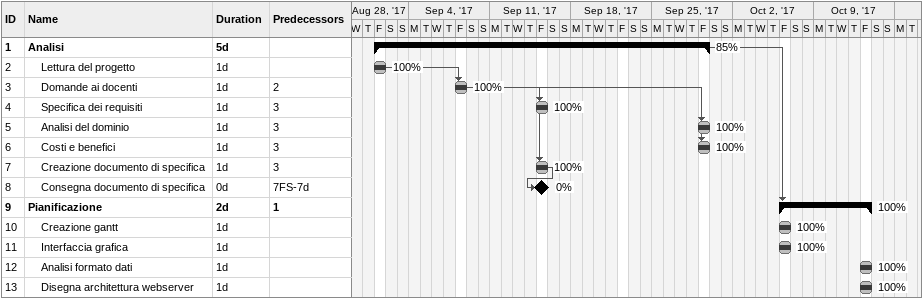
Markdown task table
| ID | Level | Task | Duration | Start | Finish | Predecessors | % complete |
|---|---|---|---|---|---|---|---|
| 1 | 1 | **Analisi** | 5d | 2017-09-01 | 2017-09-29 |  | 85 |
| 2 | 2 | Lettura del progetto | 1d | 2017-09-01 | 2017-09-01 |  | 100 |
| 3 | 2 | Domande ai docenti | 1d | 2017-09-08 | 2017-09-08 | 2 | 100 |
| 4 | 2 | Specifica dei requisiti | 1d | 2017-09-15 | 2017-09-15 | 3 | 100 |
| 5 | 2 | Analisi del dominio | 1d | 2017-09-29 | 2017-09-29 | 3 | 100 |
| 6 | 2 | Costi e benefici | 1d | 2017-09-29 | 2017-09-29 | 3 | 100 |
| 7 | 2 | Creazione documento di specifica | 1d | 2017-09-15 | 2017-09-15 | 3 | 100 |
| 8 | 2 | Consegna documento di specifica | 0d | 2017-09-15 | 2017-09-15 | 7FS-7d | 0 |
| 9 | 1 | **Pianificazione** | 2d | 2017-10-06 | 2017-10-13 | 1 | 100 |
| 10 | 2 | Creazione gantt | 1d | 2017-10-06 | 2017-10-06 |  | 100 |
| 11 | 2 | Interfaccia grafica | 1d | 2017-10-06 | 2017-10-06 |  | 100 |
| 12 | 2 | Analisi formato dati | 1d | 2017-10-13 | 2017-10-13 |  | 100 |
| 13 | 2 | Disegna architettura webserver | 1d | 2017-10-13 | 2017-10-13 |  | 100 |
